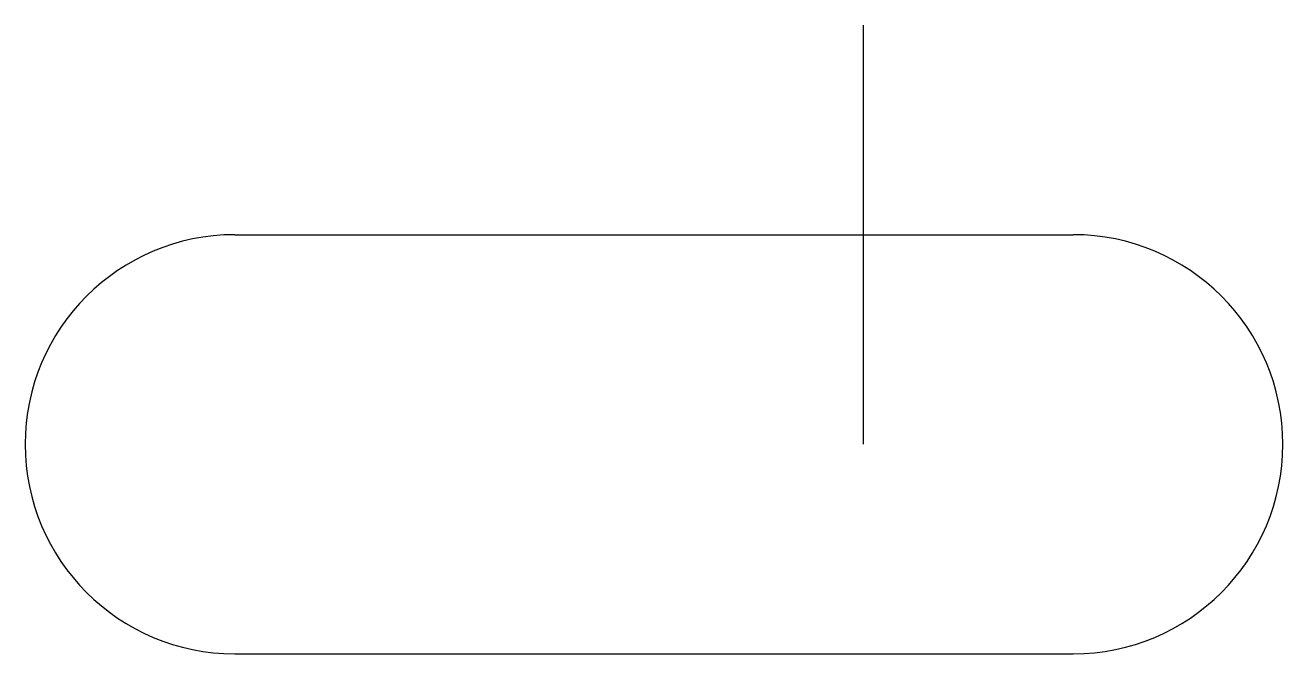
# Model space of a CAD drawing. Header units: millimetres. Extents: x 81.3 to 111.3, y -258.4 to -243.4.
import ezdxf

# ---------------------------------------------------------------- set-up
doc = ezdxf.new("R2010")
doc.units = ezdxf.units.MM
doc.linetypes.add('K5LT_BASIC', pattern=[0])

msp = doc.modelspace()

# ---------------------------------------------------------------- linework, layer by layer
at = {"color": 1, "linetype": 'K5LT_BASIC'}
for p, q in [((101.323, -253.351), (101.323, -243.351)), ((86.323, -248.351), (106.323, -248.351)), ((86.323, -258.351), (106.323, -258.351))]:
    msp.add_line(p, q, dxfattribs=at)
for centre, start, end in [((86.323, -253.351), 90, 270), ((106.323, -253.351), 270, 90)]:
    msp.add_arc(centre, 5, start, end, dxfattribs=at)

doc.saveas('drawing.dxf')
